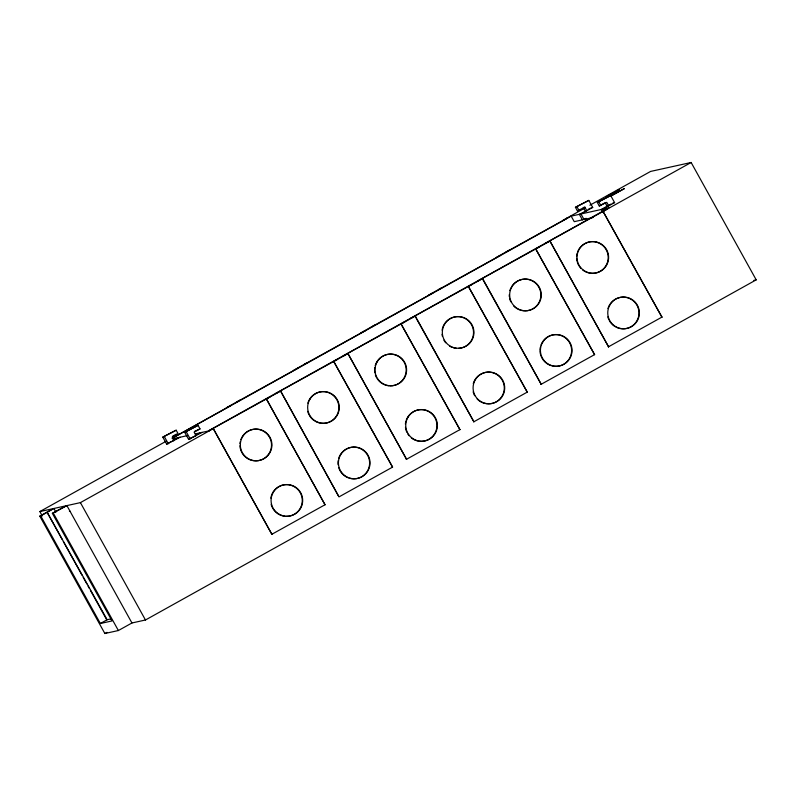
<?xml version="1.0" encoding="UTF-8"?>
<svg xmlns="http://www.w3.org/2000/svg" width="796" height="796" viewBox="0 0 796 796"><rect width="100%" height="100%" fill="white"/><g stroke="black" fill="none" stroke-linecap="round" stroke-linejoin="round"><path stroke-width="1.19" d="M180.075 437.243L166.692 444.148L162.792 437.113L176.175 430.208L178.125 433.73L172.254 436.994L174.195 440.516L172.563 440.875L178.443 437.601M586.164 218.313L582.393 219.865L579.329 214.333L586.831 210.701L584.891 207.189L577.379 210.821L575.428 207.308L588.811 200.403L592.712 207.428L580.961 213.975L584.025 219.507L593.12 217.497M162.792 437.113L176.175 430.208M575.428 207.308L588.811 200.403M172.573 436.268L176.493 434.089M577.379 210.821L579.339 209.726M42.268 515.917L39.86 511.569L166.264 441.173M584.463 208.263L563.021 220.283M589.876 205.239L650.591 171.429L691.137 162.484L756.2 279.854L145.469 619.994L131.947 622.979L118.375 630.532L104.863 633.517L39.8 516.146L53.372 508.584L39.86 511.569M172.065 438.268L230.89 405.512L230.153 405.671M172.453 438.188L571.17 216.134L608.92 207.806L208.045 431.064L195.398 433.86M184.682 432.288L198.065 425.382L200.015 428.895L194.134 432.168L196.085 435.681L188.572 439.312L184.682 432.288L198.065 425.382M599.269 205.985L605.139 202.711L607.089 206.224L608.721 205.865L606.771 202.353L599.269 205.985L597.318 202.473L610.701 195.567L614.592 202.592L602.841 209.139L603.865 210.99M597.318 202.473L610.701 195.567M166.692 444.148L171.588 441.422M588.144 209.428L590.095 208.333M40.735 515.937L53.899 508.475L66.367 505.719L52.377 513.37L112.007 620.94L100.366 623.507L40.735 515.937L39.8 516.146M194.463 431.432L200.015 428.895M52.377 513.37L66.894 505.599L80.406 502.624L213.288 428.616L271.894 534.335L213.288 428.616M195.428 435.492L200.323 432.765M611.01 204.045L601.209 209.507L602.741 212.273M188.572 439.312L201.965 432.407M266.391 398.955L324.997 504.684L266.391 398.955L280.63 391.105L338.987 496.893L392.577 467.123L333.723 361.454L392.577 467.123M333.723 361.454L347.961 353.603L406.567 459.332L347.961 353.603M401.065 323.952L459.919 429.621L401.065 323.952L415.303 316.102L473.909 421.83L416.825 319.355M468.396 286.451L527.25 392.12L468.396 286.451L482.635 278.6L541.24 384.329L482.983 279.724M535.738 248.949L594.582 354.618L535.738 248.949L549.976 241.098L608.582 346.827L549.976 241.098M603.07 211.447L661.924 317.116L603.07 211.447L691.137 162.484M100.366 623.507L107.152 619.726L110.644 618.96M271.645 534.395L325.246 504.624M406.318 459.392L459.919 429.621M473.66 421.88L527.25 392.12M540.991 384.378L594.582 354.618M608.333 346.877L661.924 317.116M104.863 633.517L106.953 632.352M584.891 207.189L583.259 207.547L585.199 211.059M591.08 207.786L592.712 207.428M612.96 202.96L614.592 202.592M566.832 218.164L567.578 217.995L505.868 252.113M606.88 209.328L545.18 243.437L545.917 243.278M582.393 219.865L574.234 221.666L571.17 216.134M509.43 250.044L495.689 257.785M499.5 255.665L500.236 255.496L438.536 289.615M539.549 246.83L477.839 280.938L478.585 280.779M442.098 287.545L428.348 295.286M432.158 293.167L432.905 292.998L371.195 327.116M472.207 284.331L410.507 318.45L411.243 318.281M374.757 325.047L361.016 332.788M415.303 316.102L416.238 318.291M364.827 330.668L365.563 330.499L303.863 364.618M404.875 321.833L343.166 355.951L343.912 355.782M307.425 362.558L293.674 370.289M297.485 368.17L298.231 368.011L236.521 402.119M337.534 359.334L275.834 393.453L276.57 393.284M753.812 280.381L756.2 279.854M240.084 400.06L226.343 407.791M280.63 391.105L338.39 495.808M270.202 396.836L208.492 430.954L209.438 430.755M172.613 438.885L187.15 435.681M69.431 511.251L69.958 511.141M598.95 202.114L600.9 205.627M577.06 206.94L579.01 210.462M186.314 431.93L190.204 438.954M164.424 436.755L168.324 443.79M80.406 502.624L145.469 619.994M66.894 505.599L131.947 622.979M53.899 508.475L55.949 512.156M53.322 513.161L118.375 630.532M107.152 619.726L47.113 512.256L62.158 539.399M63.362 541.569L82.028 575.229M83.232 577.398L86.844 583.916M88.038 586.085L89.242 588.254M90.446 590.433L106.704 619.746M577.518 252.143A15.86 15.811 77.6 0 1 599.308 243.238A15.86 15.811 77.6 0 1 605.796 265.954A15.86 15.811 77.6 0 1 582.582 269.914M581.05 268.521A15.86 15.811 77.6 0 1 579.12 266.073M578.592 265.187A15.86 15.811 77.6 0 1 577.359 262.332M577.07 261.337A15.86 15.811 77.6 0 1 576.612 258.252M576.652 256.193A15.86 15.811 77.6 0 1 577.2 253.128M610.154 303.953A15.86 15.811 77.6 0 1 631.576 299.565A15.86 15.811 77.6 0 1 636.899 320.848A15.86 15.811 77.6 0 1 615.945 327.086M615.049 326.579A15.86 15.811 77.6 0 1 611.816 324.002M611.119 323.236A15.86 15.811 77.6 0 1 609.348 320.679M608.88 319.753A15.86 15.811 77.6 0 1 607.826 316.828M607.955 308.609A15.86 15.811 77.6 0 1 609.597 304.818M511.5 286.829A15.86 15.811 77.6 0 1 534.345 282.162A15.86 15.811 77.6 0 1 537.021 305.405A15.86 15.811 77.6 0 1 513.718 306.022M510.783 301.774A15.86 15.811 77.6 0 1 509.738 298.838M509.36 296.799A15.86 15.811 77.6 0 1 509.261 294.729M509.868 290.63A15.86 15.811 77.6 0 1 511.002 287.734M540.932 345.136A15.86 15.811 77.6 0 1 560.483 335.335A15.86 15.811 77.6 0 1 571.12 354.519A15.86 15.811 77.6 0 1 552.494 365.991M551.499 365.732A15.86 15.811 77.6 0 1 540.773 355.324M540.494 354.329A15.86 15.811 77.6 0 1 540.036 351.245M540.016 350.21A15.86 15.811 77.6 0 1 540.375 347.116M456.456 348.31A15.86 15.811 77.6 0 1 453.402 347.752M452.426 347.434A15.86 15.811 77.6 0 1 449.611 346.101M445.69 342.758A15.86 15.811 77.6 0 1 443.919 340.19M442.397 336.34A15.86 15.811 77.6 0 1 442.029 334.3M442.098 330.161A15.86 15.811 77.6 0 1 459.013 316.689A15.86 15.811 77.6 0 1 473.54 332.778A15.86 15.811 77.6 0 1 458.516 348.34M474.923 379.821A15.86 15.811 77.6 0 1 497.759 375.155A15.86 15.811 77.6 0 1 500.445 398.388A15.86 15.811 77.6 0 1 477.142 399.005M474.675 395.682A15.86 15.811 77.6 0 1 473.162 391.831M473.282 383.622A15.86 15.811 77.6 0 1 474.426 380.727M389.125 385.811A15.86 15.811 77.6 0 1 386.07 385.254M385.085 384.936A15.86 15.811 77.6 0 1 377.115 378.588M376.588 377.692A15.86 15.811 77.6 0 1 375.344 374.836M374.846 372.836A15.86 15.811 77.6 0 1 374.757 367.662M375.195 365.633A15.86 15.811 77.6 0 1 393.383 354.429A15.86 15.811 77.6 0 1 406.119 371.652A15.86 15.811 77.6 0 1 390.149 385.861M406.268 420.139A15.86 15.811 77.6 0 1 428.059 411.233A15.86 15.811 77.6 0 1 434.536 433.949A15.86 15.811 77.6 0 1 411.333 437.909M409.104 435.74A15.86 15.811 77.6 0 1 407.87 434.069M406.865 432.268A15.86 15.811 77.6 0 1 405.453 427.293M405.393 424.188A15.86 15.811 77.6 0 1 405.95 421.124M307.853 403.134A15.86 15.811 77.6 0 1 328.698 392.697A15.86 15.811 77.6 0 1 337.285 414.457A15.86 15.811 77.6 0 1 314.947 421.104M314.072 420.547A15.86 15.811 77.6 0 1 309.246 415.194M308.778 414.278A15.86 15.811 77.6 0 1 307.724 411.343M338.608 458.625A15.86 15.811 77.6 0 1 358.15 447.74A15.86 15.811 77.6 0 1 369.026 467.361A15.86 15.811 77.6 0 1 349.484 478.237M348.509 477.928A15.86 15.811 77.6 0 1 338.768 467.829M338.111 464.794A15.86 15.811 77.6 0 1 338.181 460.655M240.83 439.651A15.86 15.811 77.6 0 1 266.332 433.263A15.86 15.811 77.6 0 1 262.491 459.352A15.86 15.811 77.6 0 1 239.934 445.77M239.964 443.7A15.86 15.811 77.6 0 1 240.273 441.641M285.207 516.305A15.86 15.811 77.6 0 1 272.67 508.186M272.192 507.271A15.86 15.811 77.6 0 1 271.147 504.336M270.839 498.157A15.86 15.811 77.6 0 1 288.102 484.714A15.86 15.811 77.6 0 1 302.261 501.46A15.86 15.811 77.6 0 1 286.232 516.355M606.164 196.97L619.328 189.697L606.164 196.97M611.238 195.846L624.392 188.572L611.238 195.846M610.005 304.729A15.86 15.811 77.6 0 0 623.318 328.758A15.86 15.811 77.6 0 0 637.387 305.196A15.86 15.811 77.6 0 0 610.005 304.729M579.249 249.238A15.86 15.811 77.6 0 0 592.562 273.267A15.86 15.811 77.6 0 0 606.622 249.715A15.86 15.811 77.6 0 0 579.249 249.238M542.663 342.23A15.86 15.811 77.6 0 0 555.986 366.26A15.86 15.811 77.6 0 0 570.045 342.698A15.86 15.811 77.6 0 0 542.663 342.23M511.908 286.739A15.86 15.811 77.6 0 0 525.231 310.768A15.86 15.811 77.6 0 0 539.29 287.217A15.86 15.811 77.6 0 0 511.908 286.739M475.331 379.732A15.86 15.811 77.6 0 0 488.644 403.761A15.86 15.811 77.6 0 0 502.714 380.199A15.86 15.811 77.6 0 0 475.331 379.732M444.576 324.241A15.86 15.811 77.6 0 0 457.889 348.27A15.86 15.811 77.6 0 0 471.958 324.718A15.86 15.811 77.6 0 0 444.576 324.241M407.99 417.233A15.86 15.811 77.6 0 0 421.313 441.263A15.86 15.811 77.6 0 0 435.372 417.711A15.86 15.811 77.6 0 0 407.99 417.233M377.234 361.742A15.86 15.811 77.6 0 0 390.557 385.771A15.86 15.811 77.6 0 0 404.617 362.22A15.86 15.811 77.6 0 0 377.234 361.742M340.658 454.735A15.86 15.811 77.6 0 0 353.971 478.764A15.86 15.811 77.6 0 0 368.041 455.212A15.86 15.811 77.6 0 0 340.658 454.735M309.903 399.244A15.86 15.811 77.6 0 0 323.216 423.273A15.86 15.811 77.6 0 0 337.285 399.721A15.86 15.811 77.6 0 0 309.903 399.244M273.317 492.236A15.86 15.811 77.6 0 0 286.64 516.266A15.86 15.811 77.6 0 0 300.699 492.714A15.86 15.811 77.6 0 0 273.317 492.236M242.561 436.755A15.86 15.811 77.6 0 0 255.884 460.775A15.86 15.811 77.6 0 0 269.944 437.223A15.86 15.811 77.6 0 0 242.561 436.755"/></g></svg>
